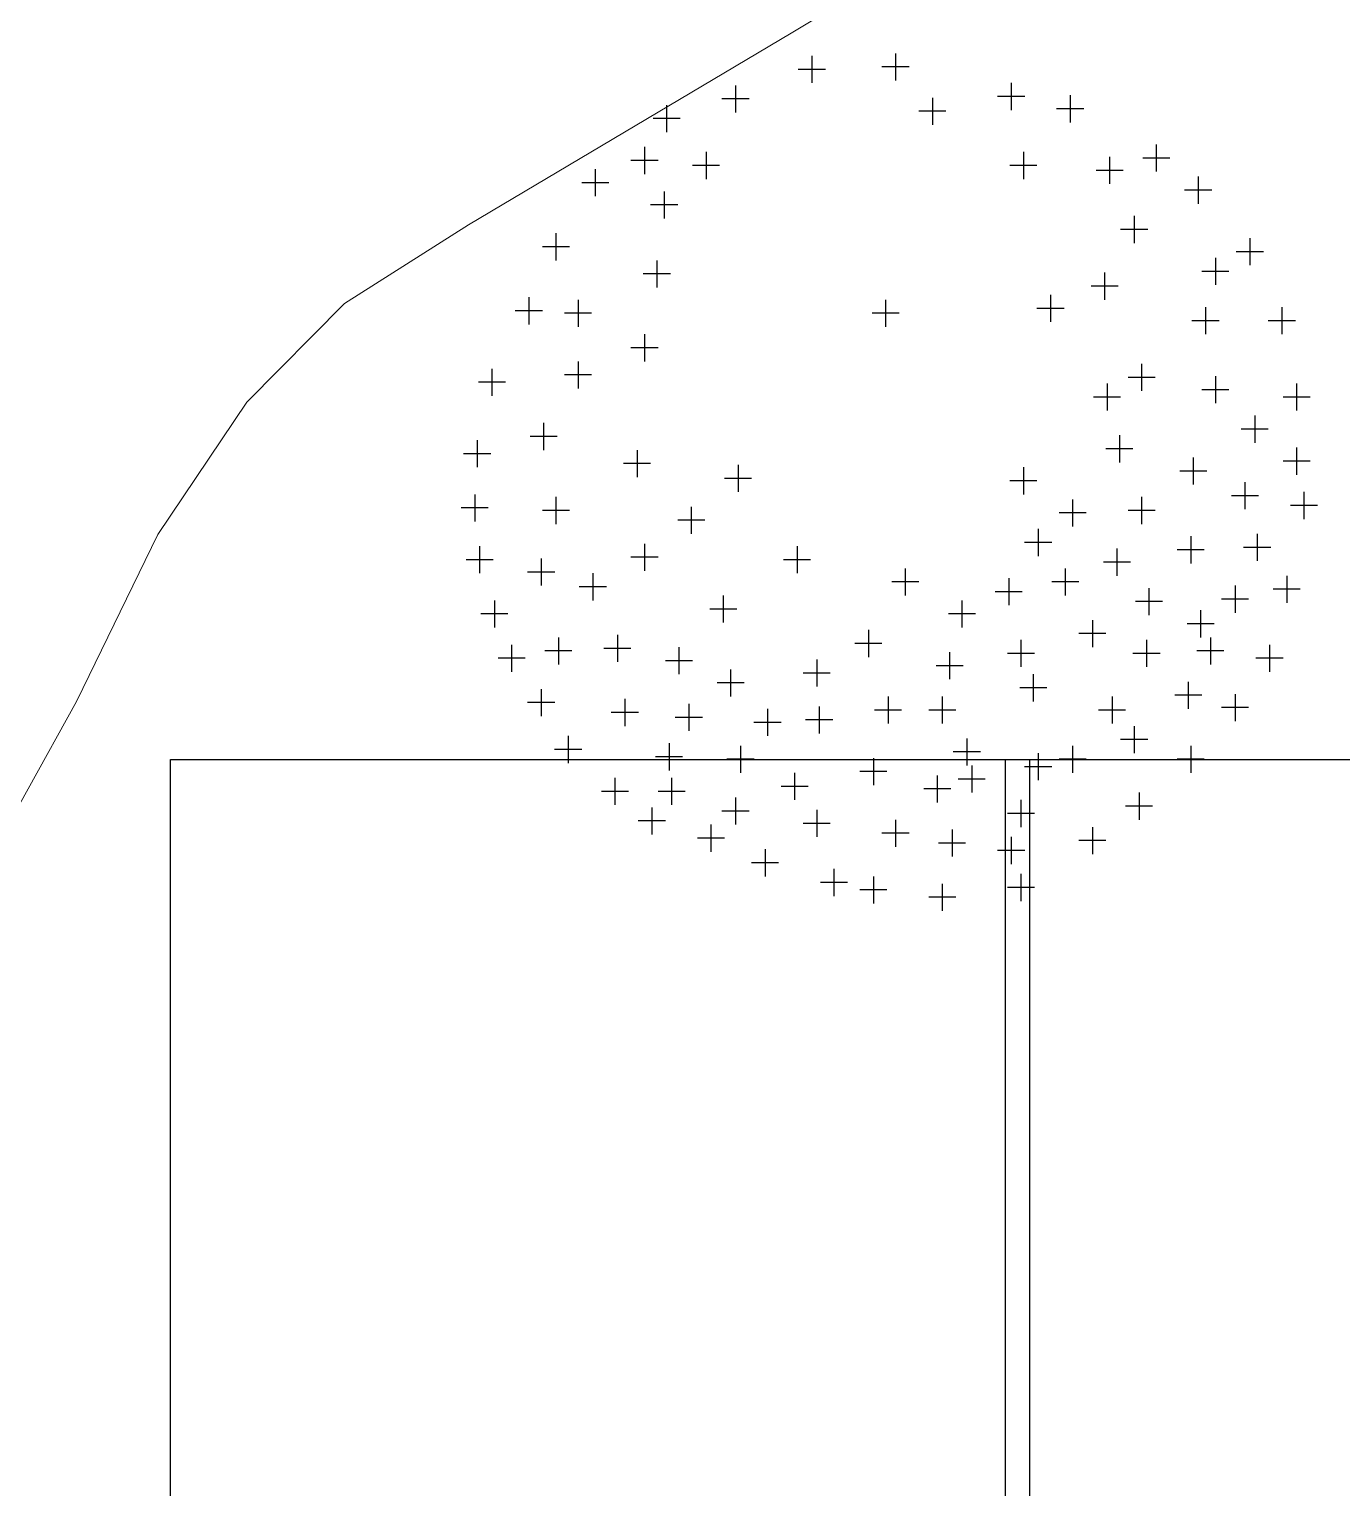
# Model space of a CAD drawing. Header units: inches. Extents: x 203 to 1065, y -1127 to 921.
# Drawn here: x 795.89 to 801.31, y 354.22 to 360.24 of the extents above; entities that cross this region are included whole.
import ezdxf

# ---------------------------------------------------------------- set-up
doc = ezdxf.new("R2010")
doc.units = ezdxf.units.IN
doc.header["$MEASUREMENT"] = 0
for name, color, linetype in [('CC', 110, 'Continuous'), ('Cumbreras', 140, 'Continuous'), ('CURVAS', 32, 'Continuous'), ('Vegetación', 102, 'Continuous')]:
    doc.layers.add(name, color=color, linetype=linetype)

# ---------------------------------------------------------------- blocks, each defined once
blk = doc.blocks.new('RB13')
for p, q in [((0.00127, 0.49667), (0.00127, 0.4655)), ((-0.09496, 0.49383), (-0.09496, 0.46267)), ((0.01685, 0.48108), (-0.01432, 0.48108)), ((-0.07937, 0.47825), (-0.11054, 0.47825)), ((0.13428, 0.46267), (0.13428, 0.4315)), ((-0.18269, 0.45983), (-0.18269, 0.42867)), ((0.2022, 0.4485), (0.2022, 0.41733)), ((0.14987, 0.44708), (0.1187, 0.44708)), ((0.04372, 0.44567), (0.04372, 0.4145)), ((-0.16711, 0.44425), (-0.19827, 0.44425)), ((-0.26193, 0.43717), (-0.26193, 0.406)), ((0.21779, 0.43292), (0.18662, 0.43292)), ((0.0593, 0.43008), (0.02814, 0.43008)), ((-0.24635, 0.42158), (-0.27752, 0.42158)), ((0.30126, 0.39183), (0.30126, 0.36066)), ((-0.2874, 0.389), (-0.2874, 0.35783)), ((-0.21665, 0.38333), (-0.21665, 0.35216)), ((0.14843, 0.38333), (0.14843, 0.35216)), ((0.24749, 0.37767), (0.24749, 0.3465)), ((0.31684, 0.37625), (0.28567, 0.37625)), ((-0.27182, 0.37342), (-0.30299, 0.37342)), ((-0.20107, 0.36775), (-0.23223, 0.36775)), ((0.16402, 0.36775), (0.13285, 0.36775)), ((-0.34401, 0.3635), (-0.34401, 0.33233)), ((0.26307, 0.36208), (0.2319, 0.36208)), ((0.34937, 0.355), (0.34937, 0.32383)), ((-0.32842, 0.34791), (-0.35959, 0.34791)), ((0.36495, 0.33941), (0.33379, 0.33941)), ((-0.26476, 0.338), (-0.26476, 0.30683)), ((-0.24918, 0.32241), (-0.28035, 0.32241)), ((0.27579, 0.30966), (0.27579, 0.2785)), ((0.29137, 0.29408), (0.2602, 0.29408)), ((-0.38929, 0.28983), (-0.38929, 0.25866)), ((0.4088, 0.28416), (0.4088, 0.253)), ((-0.3737, 0.27425), (-0.40487, 0.27425)), ((0.42439, 0.26858), (0.39322, 0.26858)), ((0.36918, 0.2615), (0.36918, 0.23033)), ((-0.27325, 0.25866), (-0.27325, 0.22749)), ((0.38476, 0.24591), (0.3536, 0.24591)), ((0.24183, 0.2445), (0.24183, 0.21333)), ((-0.25767, 0.24308), (-0.28884, 0.24308)), ((0.25741, 0.22891), (0.22624, 0.22891)), ((0.17956, 0.21899), (0.17956, 0.18783)), ((-0.42042, 0.21616), (-0.42042, 0.18499)), ((-0.36382, 0.21333), (-0.36382, 0.18216)), ((-0.01005, 0.21333), (-0.01005, 0.18216)), ((0.35786, 0.20483), (0.35786, 0.17366)), ((0.44559, 0.20483), (0.44559, 0.17366)), ((0.19515, 0.20341), (0.16398, 0.20341)), ((-0.40483, 0.20058), (-0.436, 0.20058)), ((-0.34823, 0.19774), (-0.3794, 0.19774)), ((0.00553, 0.19774), (-0.02564, 0.19774)), ((0.37344, 0.18924), (0.34228, 0.18924)), ((0.46118, 0.18924), (0.43001, 0.18924)), ((-0.2874, 0.17366), (-0.2874, 0.14249)), ((-0.27182, 0.15808), (-0.30299, 0.15808)), ((-0.36382, 0.14249), (-0.36382, 0.11133)), ((0.28428, 0.13966), (0.28428, 0.10849)), ((-0.46287, 0.13399), (-0.46287, 0.10282)), ((-0.34823, 0.12691), (-0.3794, 0.12691)), ((0.36918, 0.12549), (0.36918, 0.09432)), ((0.29986, 0.12408), (0.26869, 0.12408)), ((-0.44729, 0.11841), (-0.47845, 0.11841)), ((0.24466, 0.11699), (0.24466, 0.08582)), ((0.46257, 0.11699), (0.46257, 0.08582)), ((0.38476, 0.10991), (0.3536, 0.10991)), ((0.26024, 0.10141), (0.22907, 0.10141)), ((0.47816, 0.10141), (0.44699, 0.10141)), ((0.41446, 0.08016), (0.41446, 0.04899)), ((-0.40344, 0.07166), (-0.40344, 0.04049)), ((0.43005, 0.06457), (0.39888, 0.06457)), ((0.25881, 0.05749), (0.25881, 0.02632)), ((-0.38785, 0.05607), (-0.41902, 0.05607)), ((-0.47985, 0.05182), (-0.47985, 0.02066)), ((0.46257, 0.04332), (0.46257, 0.01216)), ((-0.29589, 0.04049), (-0.29589, 0.00932)), ((0.27439, 0.04191), (0.24322, 0.04191)), ((-0.46427, 0.03624), (-0.49543, 0.03624)), ((0.34371, 0.03199), (0.34371, 0.00082)), ((0.47816, 0.02774), (0.44699, 0.02774)), ((-0.28031, 0.02491), (-0.31148, 0.02491)), ((-0.17986, 0.02349), (-0.17986, -0.00768)), ((0.14843, 0.02066), (0.14843, -0.01051)), ((0.35929, 0.01641), (0.32813, 0.01641)), ((-0.16428, 0.00791), (-0.19544, 0.00791)), ((0.16402, 0.00507), (0.13285, 0.00507)), ((0.40314, 0.00366), (0.40314, -0.02751)), ((0.47106, -0.00768), (0.47106, -0.03885)), ((-0.48268, -0.01051), (-0.48268, -0.04168)), ((-0.38929, -0.01334), (-0.38929, -0.04451)), ((0.28428, -0.01334), (0.28428, -0.04451)), ((0.41873, -0.01193), (0.38756, -0.01193)), ((0.20503, -0.01618), (0.20503, -0.04735)), ((0.48665, -0.02326), (0.45548, -0.02326)), ((-0.23363, -0.02468), (-0.23363, -0.05585)), ((-0.4671, -0.02609), (-0.49826, -0.02609)), ((-0.3737, -0.02893), (-0.40487, -0.02893)), ((0.29986, -0.02893), (0.26869, -0.02893)), ((0.22062, -0.03176), (0.18945, -0.03176)), ((-0.21805, -0.04026), (-0.24922, -0.04026)), ((0.16541, -0.05018), (0.16541, -0.08135)), ((0.41729, -0.05585), (0.41729, -0.08701)), ((0.34088, -0.05868), (0.34088, -0.08985)), ((0.181, -0.06576), (0.14983, -0.06576)), ((-0.2874, -0.06718), (-0.2874, -0.09835)), ((-0.47702, -0.07001), (-0.47702, -0.10118)), ((-0.11194, -0.07001), (-0.11194, -0.10118)), ((0.43288, -0.07143), (0.40171, -0.07143)), ((0.25598, -0.07285), (0.25598, -0.10401)), ((0.35646, -0.07426), (0.3253, -0.07426)), ((-0.27182, -0.08276), (-0.30299, -0.08276)), ((-0.40627, -0.08418), (-0.40627, -0.11535)), ((-0.46144, -0.0856), (-0.4926, -0.0856)), ((-0.09635, -0.0856), (-0.12752, -0.0856)), ((0.27156, -0.08843), (0.24039, -0.08843)), ((0.01259, -0.09551), (0.01259, -0.12668)), ((0.19654, -0.09551), (0.19654, -0.12668)), ((-0.39068, -0.09976), (-0.42185, -0.09976)), ((-0.34684, -0.10118), (-0.34684, -0.13235)), ((0.45125, -0.10401), (0.45125, -0.13518)), ((0.13145, -0.10685), (0.13145, -0.13801)), ((0.02817, -0.1111), (-0.003, -0.1111)), ((0.21213, -0.1111), (0.18096, -0.1111)), ((0.39182, -0.11535), (0.39182, -0.14651)), ((-0.33125, -0.11676), (-0.36242, -0.11676)), ((0.29277, -0.11818), (0.29277, -0.14935)), ((0.46684, -0.1196), (0.43567, -0.1196)), ((0.14704, -0.12243), (0.11587, -0.12243)), ((-0.19684, -0.12668), (-0.19684, -0.15785)), ((-0.46004, -0.13235), (-0.46004, -0.16352)), ((0.07768, -0.13235), (0.07768, -0.16352)), ((0.40741, -0.13093), (0.37624, -0.13093)), ((0.30835, -0.13376), (0.27718, -0.13376)), ((-0.18126, -0.14226), (-0.21242, -0.14226)), ((0.3522, -0.14368), (0.3522, -0.17485)), ((-0.44446, -0.14793), (-0.47562, -0.14793)), ((0.09326, -0.14793), (0.0621, -0.14793)), ((0.22768, -0.15501), (0.22768, -0.18618)), ((0.36778, -0.15926), (0.33662, -0.15926)), ((-0.02986, -0.16635), (-0.02986, -0.19752)), ((0.24326, -0.1706), (0.21209, -0.1706)), ((-0.31853, -0.17202), (-0.31853, -0.20318)), ((-0.38646, -0.17485), (-0.38646, -0.20602)), ((0.36352, -0.17485), (0.36352, -0.20602)), ((0.1456, -0.17768), (0.1456, -0.20885)), ((0.28994, -0.17768), (0.28994, -0.20885)), ((-0.01428, -0.18193), (-0.04545, -0.18193)), ((-0.44023, -0.18335), (-0.44023, -0.21452)), ((0.43144, -0.18335), (0.43144, -0.21452)), ((-0.30295, -0.1876), (-0.33412, -0.1876)), ((-0.24778, -0.18618), (-0.24778, -0.21735)), ((-0.37087, -0.19043), (-0.40204, -0.19043)), ((0.3791, -0.19043), (0.34794, -0.19043)), ((0.06353, -0.19185), (0.06353, -0.22302)), ((0.16119, -0.19327), (0.13002, -0.19327)), ((0.30552, -0.19327), (0.27435, -0.19327)), ((-0.42465, -0.19893), (-0.45581, -0.19893)), ((0.44703, -0.19893), (0.41586, -0.19893)), ((-0.0893, -0.20035), (-0.0893, -0.23152)), ((-0.2322, -0.20177), (-0.26337, -0.20177)), ((0.07911, -0.20743), (0.04795, -0.20743)), ((-0.18835, -0.21168), (-0.18835, -0.24285)), ((-0.07371, -0.21593), (-0.10488, -0.21593)), ((0.15975, -0.21735), (0.15975, -0.24852)), ((0.33805, -0.22585), (0.33805, -0.25702)), ((-0.17277, -0.22727), (-0.20393, -0.22727)), ((0.17534, -0.23293), (0.14417, -0.23293)), ((-0.40627, -0.23435), (-0.40627, -0.26552)), ((0.35363, -0.24143), (0.32247, -0.24143)), ((0.39182, -0.24002), (0.39182, -0.27118)), ((-0.00722, -0.24285), (-0.00722, -0.27402)), ((0.05504, -0.24285), (0.05504, -0.27402)), ((0.25032, -0.24285), (0.25032, -0.27402)), ((-0.31004, -0.24568), (-0.31004, -0.27685)), ((-0.39068, -0.24993), (-0.42185, -0.24993)), ((-0.23646, -0.25135), (-0.23646, -0.28252)), ((-0.08647, -0.25418), (-0.08647, -0.28535)), ((0.40741, -0.2556), (0.37624, -0.2556)), ((-0.1459, -0.25702), (-0.1459, -0.28818)), ((0.00836, -0.25843), (-0.02281, -0.25843)), ((0.07062, -0.25843), (0.03946, -0.25843)), ((0.2659, -0.25843), (0.23473, -0.25843)), ((-0.29446, -0.26127), (-0.32563, -0.26127)), ((-0.22088, -0.26693), (-0.25205, -0.26693)), ((-0.07088, -0.26977), (-0.10205, -0.26977)), ((-0.13031, -0.2726), (-0.16148, -0.2726)), ((0.27579, -0.27685), (0.27579, -0.30802)), ((-0.37514, -0.28818), (-0.37514, -0.31935)), ((0.08334, -0.29102), (0.08334, -0.32219)), ((0.29137, -0.29243), (0.2602, -0.29243)), ((-0.2591, -0.29669), (-0.2591, -0.32785)), ((-0.17703, -0.29952), (-0.17703, -0.33069)), ((0.20503, -0.29952), (0.20503, -0.33069)), ((0.34088, -0.29952), (0.34088, -0.33069)), ((-0.35955, -0.30377), (-0.39072, -0.30377)), ((0.09892, -0.3066), (0.06776, -0.3066)), ((0.16541, -0.30802), (0.16541, -0.33919)), ((-0.24352, -0.31227), (-0.27469, -0.31227)), ((-0.16145, -0.3151), (-0.19261, -0.3151)), ((-0.0242, -0.31369), (-0.0242, -0.34485)), ((0.22062, -0.3151), (0.18945, -0.3151)), ((0.35646, -0.3151), (0.3253, -0.3151)), ((0.089, -0.32219), (0.089, -0.35335)), ((0.181, -0.3236), (0.14983, -0.3236)), ((-0.00862, -0.32927), (-0.03979, -0.32927)), ((-0.11477, -0.33069), (-0.11477, -0.36185)), ((0.04938, -0.33352), (0.04938, -0.36469)), ((-0.32136, -0.33635), (-0.32136, -0.36752)), ((-0.25627, -0.33635), (-0.25627, -0.36752)), ((0.10458, -0.33777), (0.07342, -0.33777)), ((-0.09918, -0.34627), (-0.13035, -0.34627)), ((0.06496, -0.3491), (0.0338, -0.3491)), ((-0.30578, -0.35194), (-0.33695, -0.35194)), ((-0.24069, -0.35194), (-0.27186, -0.35194)), ((0.28145, -0.35335), (0.28145, -0.38452)), ((-0.18269, -0.35902), (-0.18269, -0.39019)), ((0.1456, -0.36185), (0.1456, -0.39302)), ((0.29703, -0.36894), (0.26586, -0.36894)), ((-0.27891, -0.37035), (-0.27891, -0.40152)), ((-0.0893, -0.37319), (-0.0893, -0.40435)), ((-0.16711, -0.3746), (-0.19827, -0.3746)), ((0.16119, -0.37744), (0.13002, -0.37744)), ((0.00127, -0.38452), (0.00127, -0.41569)), ((-0.26333, -0.38594), (-0.2945, -0.38594)), ((-0.07371, -0.38877), (-0.10488, -0.38877)), ((-0.21099, -0.39019), (-0.21099, -0.42135)), ((0.22768, -0.39302), (0.22768, -0.42419)), ((0.06636, -0.39585), (0.06636, -0.42702)), ((0.01685, -0.4001), (-0.01432, -0.4001)), ((-0.19541, -0.40577), (-0.22657, -0.40577)), ((0.13428, -0.40435), (0.13428, -0.43552)), ((0.24326, -0.4086), (0.21209, -0.4086)), ((0.08194, -0.41144), (0.05078, -0.41144)), ((-0.14873, -0.41852), (-0.14873, -0.44969)), ((0.14987, -0.41994), (0.1187, -0.41994)), ((-0.13314, -0.43411), (-0.16431, -0.43411)), ((-0.06949, -0.44119), (-0.06949, -0.47236)), ((0.1456, -0.44686), (0.1456, -0.47802)), ((-0.0242, -0.44969), (-0.0242, -0.48086)), ((-0.0539, -0.45677), (-0.08507, -0.45677)), ((0.05504, -0.45819), (0.05504, -0.48936)), ((0.16119, -0.46244), (0.13002, -0.46244)), ((-0.00862, -0.46527), (-0.03979, -0.46527)), ((0.07062, -0.47377), (0.03946, -0.47377))]:
    blk.add_line(p, q)
blk = doc.blocks.new('52312494')
at = {"xscale": 10, "zscale": 10}
blk.add_blockref('RB13', (0.0764, -0.0469), dxfattribs=at)
blk = doc.blocks.new('ARBOL39')
at = {"xscale": 0.15, "yscale": 1.5, "zscale": 0.15}
blk.add_blockref('52312494', (0, 0), dxfattribs=at)
blk = doc.blocks.new('A$C4B6D3AD2')
at = {"layer": 'CC'}
blk.add_lwpolyline([(-6.9984, 8.268), (0, 8.268), (0, 0.026), (-6.9984, 0.026)], close=True, dxfattribs=at)
at = {"layer": 'Cumbreras'}
for p, q in [((-3.5492, 0.026), (-3.5492, 8.268)), ((-3.4492, 0.026), (-3.4492, 8.268))]:
    blk.add_line(p, q, dxfattribs=at)

msp = doc.modelspace()

# ---------------------------------------------------------------- linework, layer by layer
at = {"layer": 'CURVAS', "color": 41, "lineweight": 0}
msp.add_lwpolyline([(816.8854, 370.2257), (814.2164, 369.1332), (812.8861, 368.4561), (810.9925, 367.3713), (808.265, 365.7617), (804.7091, 363.6307), (801.3731, 361.6248), (799.0394, 360.2263), (797.7078, 359.4351), (797.1956, 359.1101), (796.7915, 358.7019), (796.424, 358.1554), (796.0876, 357.4659), (795.4874, 356.3847), (794.4557, 354.7705), (792.9926, 352.6233), (791.2008, 350.1415), (789.3862, 347.9148), (787.569, 345.9824), (785.754, 344.3377), (784.0609, 342.8104), (782.542, 341.3261), (781.1971, 339.885)], dxfattribs=at)

# ---------------------------------------------------------------- block references
at = {"layer": 'CC'}
msp.add_blockref('A$C4B6D3AD2', (803.4749, 348.9592), dxfattribs=at)
at = {"layer": 'Vegetación', "xscale": 2.39420562439072, "yscale": 2.39420562439072, "zscale": 2.39420562439072}
msp.add_blockref('ARBOL39', (799.4388, 358.5277), dxfattribs=at)

doc.saveas('drawing.dxf')
